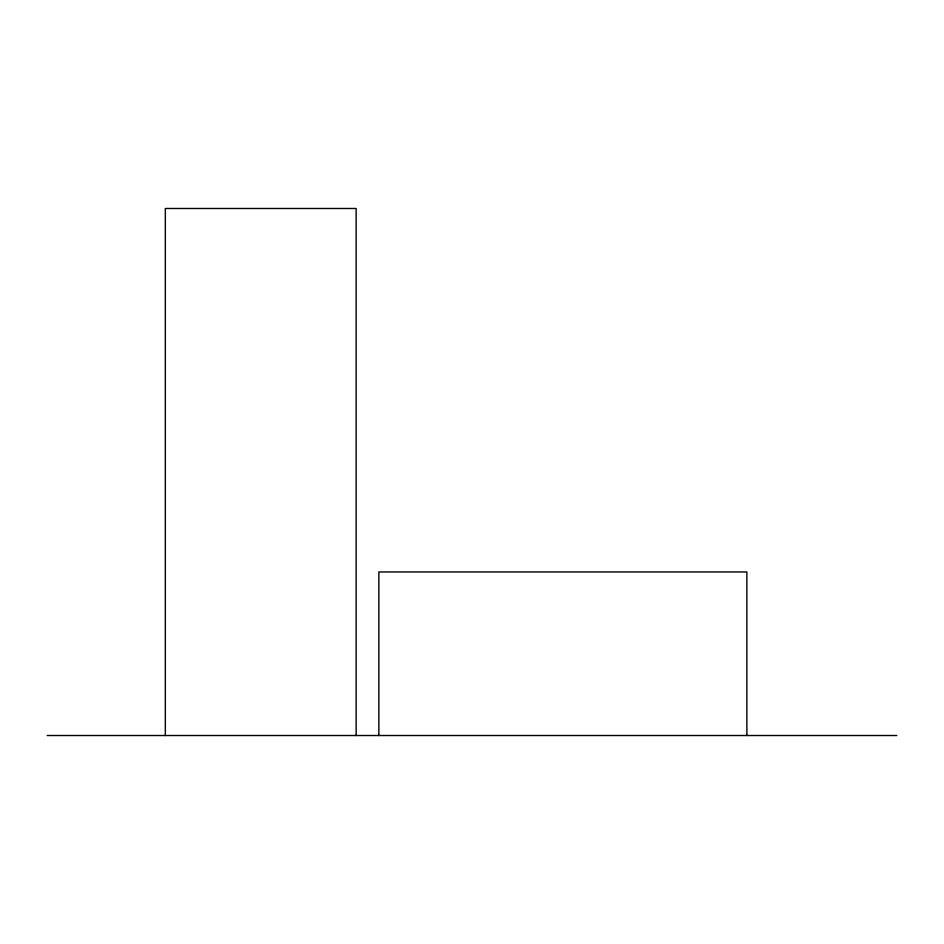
<?xml version="1.0" encoding="UTF-8"?>
<svg xmlns="http://www.w3.org/2000/svg" width="944" height="944" viewBox="0 0 944 944"><rect width="100%" height="100%" fill="white"/><g stroke="black" fill="none" stroke-linecap="round" stroke-linejoin="round"><path stroke-width="1.42" d="M47.2 735.518L896.8 735.518M746.869 735.518L746.869 571.958L378.863 571.958L378.863 735.518M356.148 735.518L356.148 208.482L165.33 208.482L165.33 735.518"/></g></svg>
